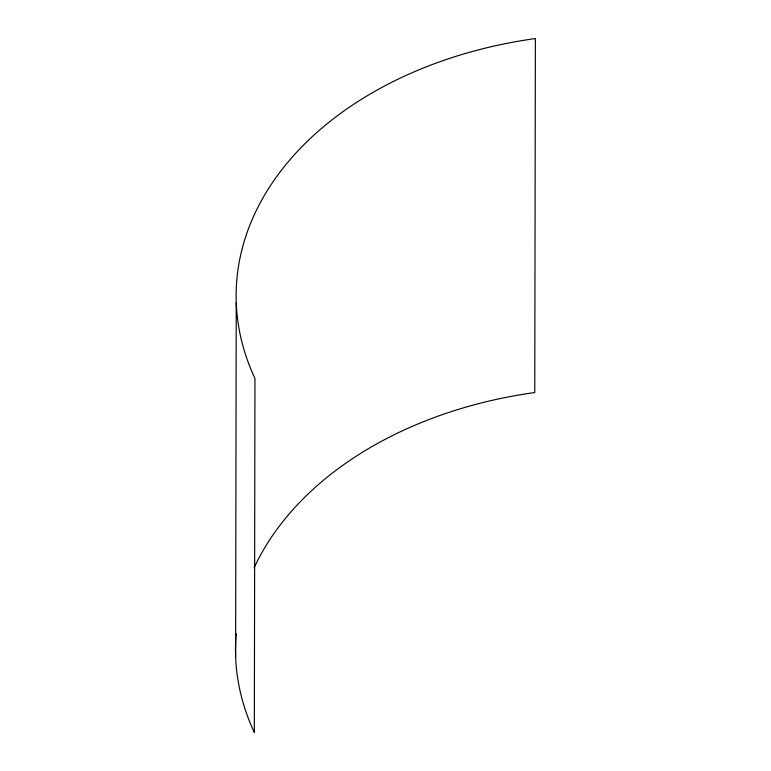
<?xml version="1.0" encoding="UTF-8"?>
<svg xmlns="http://www.w3.org/2000/svg" width="771" height="771" viewBox="0 0 771 771"><rect width="100%" height="100%" fill="white"/><g stroke="black" fill="none" stroke-linecap="round" stroke-linejoin="round"><path stroke-width="1.16" d="M235.618 656.439L236.234 302.454M236.205 633.685A371.343 262.583 0.1 0 0 254.334 732.45L254.96 378.465A371.343 262.583 0.1 0 1 535.382 38.55L534.766 392.535A371.343 262.583 0.1 0 0 254.054 567.899"/></g></svg>
